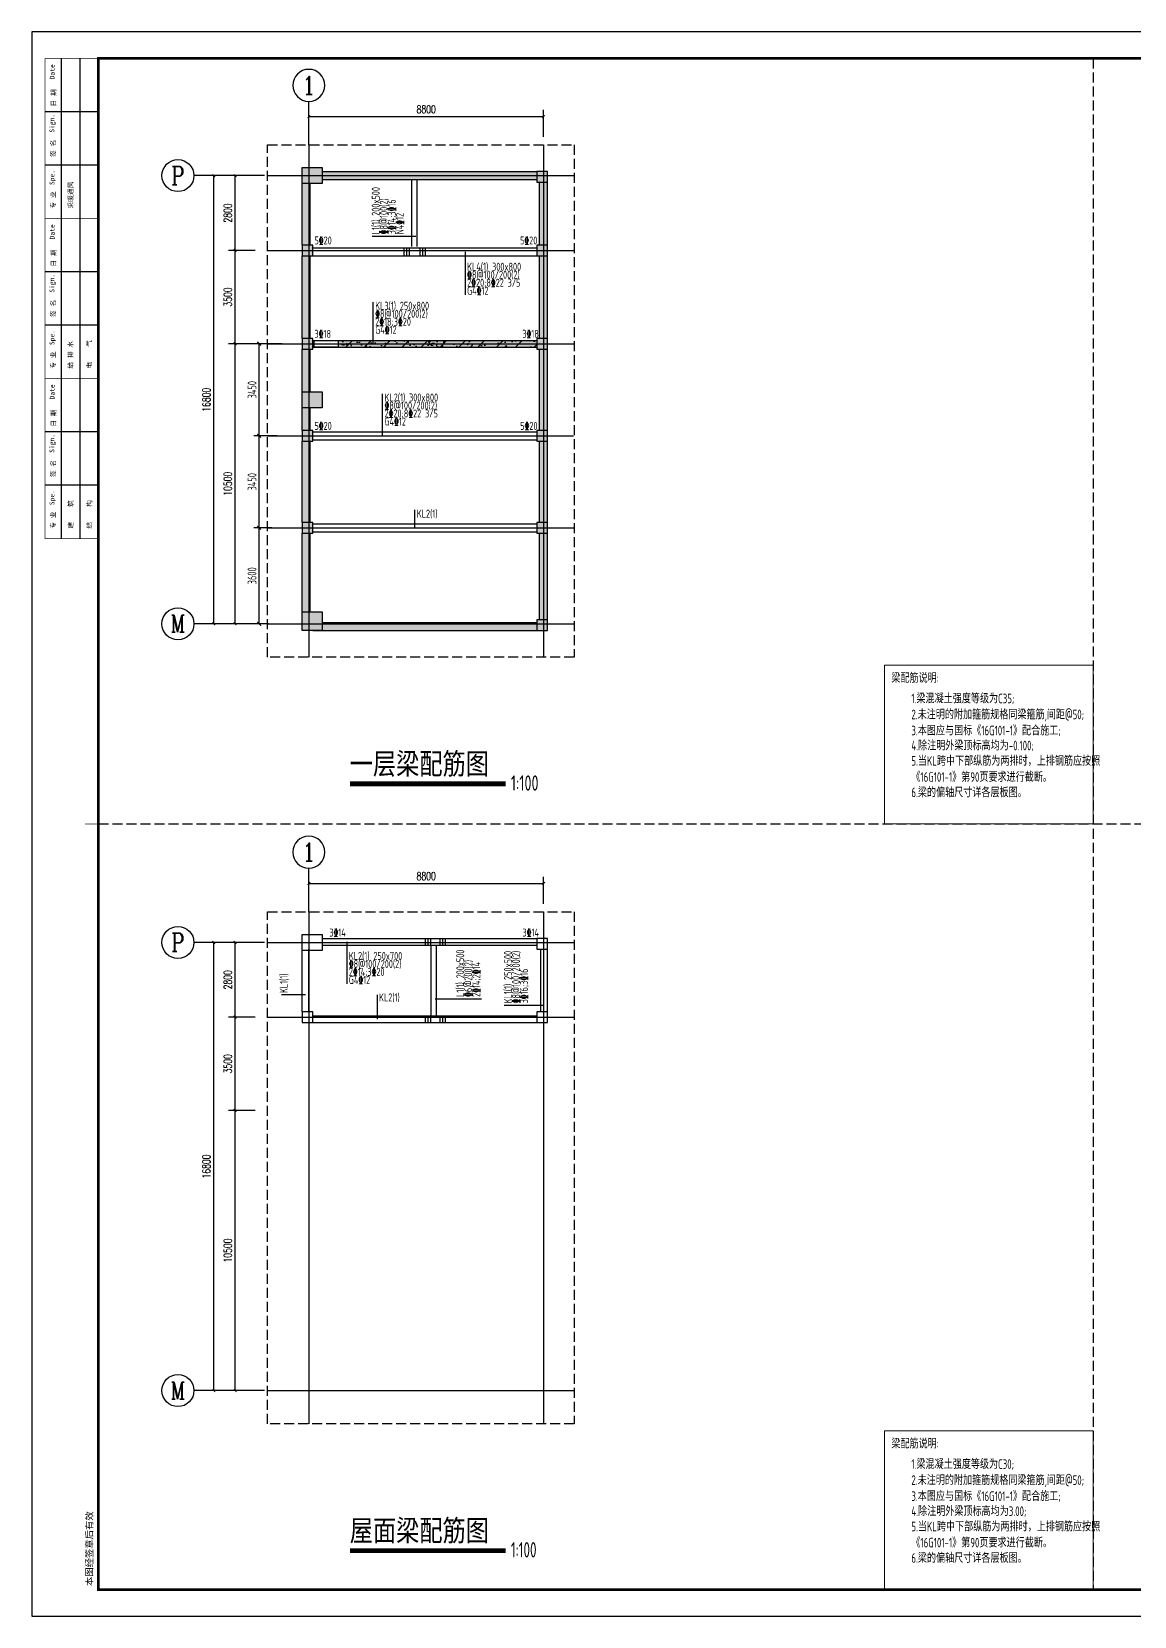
# Model space of a CAD drawing. Extents: x 899043 to 2598688, y -137197 to 211789.
# Drawn here: x 2467219 to 2508562, y 68935 to 128335 of the extents above; entities that cross this region are included whole.
import ezdxf
from ezdxf.enums import TextEntityAlignment as Align

# ---------------------------------------------------------------- set-up
doc = ezdxf.new("R2010")
doc.units = 0
doc.header["$LTSCALE"] = 1500
doc.header["$MEASUREMENT"] = 0
for name, pattern in [('3', [500, 300, -200]), ('7', [120.000008, -30.000002, 60.000004, -30.000002]), ('ACAD_ISO02W100', [15, 12, -3]), ('DASH', [0.35, 0.25, -0.1])]:
    doc.linetypes.add(name, pattern=pattern)
for name, color, linetype in [('00-tk', 151, 'Continuous'), ('AXIS', 3, 'Continuous'), ('AXIS_TEXT', 7, 'Continuous'), ('BASE', 7, 'Continuous'), ('DIM', 3, 'Continuous'), ('DOTE', 1, 'Continuous'), ('HATCH', 254, 'Continuous'), ('PUB_TEXT', 7, 'Continuous'), ('TEXT', 7, 'Continuous'), ('WELD_TEXT', 7, 'Continuous'), ('柱', 255, 'Continuous'), ('柱虚线', 54, '7'), ('梁', 4, 'Continuous'), ('梁虚线', 134, '3'), ('梁集中标注', 2, 'Continuous'), ('砼墙', 3, 'Continuous')]:
    doc.layers.add(name, color=color, linetype=linetype)
for name, color, linetype, lineweight in [('10', 7, 'Continuous', 35), ('梁原位标注', 7, 'Continuous', 25), ('梁集中标注竖向', 2, 'Continuous', 25), ('次梁箍筋', 1, 'Continuous', 40), ('虚线', 1, 'ACAD_ISO02W100', 13)]:
    doc.layers.add(name, color=color, linetype=linetype, lineweight=lineweight)
doc.styles.add('_TCH_AXIS', font='COMPLEX', dxfattribs={"bigfont": 'GBCBIG'})
doc.styles.add('_TCH_DIM_T3', font='SIMPLEX', dxfattribs={"width": 0.705882, "bigfont": 'GBCBIG'})
doc.styles.add('COMPLEX', font='COMPLEX')
doc.styles.add('DS6HT', font='simhei.ttf', dxfattribs={"width": 0.8})
doc.styles.add('H330', font='Tssdeng.shx', dxfattribs={"width": 0.65, "height": 330, "bigfont": 'tssdchn.shx'})
doc.styles.add('H450', font='Tssdeng.shx', dxfattribs={"width": 0.65, "height": 500, "bigfont": 'tssdchn.shx'})
doc.styles.add('TSSD_Dimension', font='Tssdeng.shx', dxfattribs={"width": 0.7, "bigfont": 'hztxt.shx'})
doc.styles.add('仿宋体', font='', dxfattribs={"width": 0.8})
doc.styles.get('仿宋体').set_extended_font_data('SimSun')
doc.dimstyles.new('_TCH_ARCH&&100', dxfattribs={"dimtxt": 297.5, "dimasz": 100, "dimexe": 250, "dimexo": 300, "dimgap": 126.25, "dimtad": 1, "dimdec": 0, "dimzin": 0, "dimdsep": 46, "dimtxsty": '_TCH_DIM_T3', "dimblk": 'ARCHTICK', "dimcen": 0.09, "dimclrt": 7, "dimazin": 2, "dimtfac": 1, "dimtdec": 0, "dimtix": 1, "dimtmove": 2, "dimatfit": 3, "dimfxl": 0, "dimtolj": 1, "dimtzin": 0, "dimarcsym": 0})
doc.dimstyles.new('H100', dxfattribs={"dimscale": 100, "dimtxt": 3.3, "dimasz": 0.01, "dimexe": 2, "dimexo": 1, "dimgap": 1, "dimtad": 1, "dimdec": 0, "dimrnd": 1, "dimzin": 0, "dimdsep": 46, "dimtxsty": 'H330', "dimblk1": 'YGDIM', "dimblk2": 'YGDIM', "dimsah": 1, "dimcen": -2, "dimdle": 1, "dimclrt": 7, "dimadec": 0, "dimazin": 0, "dimtfac": 1, "dimtdec": 0, "dimtix": 1, "dimtmove": 2, "dimatfit": 3, "dimldrblk": 'YGDIM', "dimfxl": 0, "dimtvp": 1, "dimtolj": 1, "dimtzin": 0, "dimlwe": 25, "dimarcsym": 0})

# ---------------------------------------------------------------- blocks, each defined once
blk = doc.blocks.new('YGDIM')
at = {"color": 0, "linetype": 'ByBlock', "const_width": 50}
blk.add_lwpolyline([(-70, -70), (70, 70)], dxfattribs=at)
blk = doc.blocks.new('*D1998')
at = {"layer": 'Defpoints', "color": 0, "linetype": 'Continuous', "ltscale": 50}
for p in [(2475746, 109739), (2476320, 109739), (2476203, 106139)]:
    blk.add_point(p, dxfattribs=at)
at = {"layer": 'DIM', "color": 0, "linetype": 'Continuous', "lineweight": 25, "ltscale": 50}
for p, q in [((2476220, 109739), (2475546, 109739)), ((2476103, 106139), (2475546, 106139))]:
    blk.add_line(p, q, dxfattribs=at)
at = {"layer": 'DIM', "color": 0, "linetype": 'Continuous', "lineweight": -2, "ltscale": 50}
blk.add_line((2475746, 106140), (2475746, 109738), dxfattribs=at)
for p, rotation in [((2475746, 109739), 90), ((2475746, 106139), 270)]:
    blk.add_blockref('YGDIM', p, dxfattribs=dict(at, rotation=rotation))
at = {"layer": 'DIM', "color": 7, "linetype": 'Continuous', "ltscale": 50, "insert": (2475481, 107939), "char_height": 330, "attachment_point": 5, "rotation": 90, "style": 'H330'}
blk.add_mtext('\\A1;3600', dxfattribs=at)
blk = doc.blocks.new('*D1999')
at = {"layer": 'Defpoints', "color": 0, "linetype": 'Continuous', "ltscale": 50}
for p in [(2475746, 113189), (2476525, 113189), (2476320, 109739)]:
    blk.add_point(p, dxfattribs=at)
at = {"layer": 'DIM', "color": 0, "linetype": 'Continuous', "lineweight": 25, "ltscale": 50}
for p, q in [((2476425, 113189), (2475546, 113189)), ((2476220, 109739), (2475546, 109739))]:
    blk.add_line(p, q, dxfattribs=at)
at = {"layer": 'DIM', "color": 0, "linetype": 'Continuous', "lineweight": -2, "ltscale": 50}
blk.add_line((2475746, 109740), (2475746, 113188), dxfattribs=at)
for p, rotation in [((2475746, 113189), 90), ((2475746, 109739), 270)]:
    blk.add_blockref('YGDIM', p, dxfattribs=dict(at, rotation=rotation))
at = {"layer": 'DIM', "color": 7, "linetype": 'Continuous', "ltscale": 50, "insert": (2475481, 111464), "char_height": 330, "attachment_point": 5, "rotation": 90, "style": 'H330'}
blk.add_mtext('\\A1;3450', dxfattribs=at)
blk = doc.blocks.new('*D2000')
at = {"layer": 'Defpoints', "color": 0, "linetype": 'Continuous', "ltscale": 50}
for p in [(2475746, 116639), (2476709, 116639), (2476525, 113189)]:
    blk.add_point(p, dxfattribs=at)
at = {"layer": 'DIM', "color": 0, "linetype": 'Continuous', "lineweight": 25, "ltscale": 50}
for p, q in [((2476609, 116639), (2475546, 116639)), ((2476425, 113189), (2475546, 113189))]:
    blk.add_line(p, q, dxfattribs=at)
at = {"layer": 'DIM', "color": 0, "linetype": 'Continuous', "lineweight": -2, "ltscale": 50}
blk.add_line((2475746, 113190), (2475746, 116638), dxfattribs=at)
for p, rotation in [((2475746, 116639), 90), ((2475746, 113189), 270)]:
    blk.add_blockref('YGDIM', p, dxfattribs=dict(at, rotation=rotation))
at = {"layer": 'DIM', "color": 7, "linetype": 'Continuous', "ltscale": 50, "insert": (2475481, 114914), "char_height": 330, "attachment_point": 5, "rotation": 90, "style": 'H330'}
blk.add_mtext('\\A1;3450', dxfattribs=at)
blk = doc.blocks.new('_ArchTick')
at = {"color": 0, "linetype": 'ByBlock', "const_width": 0.4}
blk.add_lwpolyline([(-0.5, -0.5), (0.5, 0.5)], dxfattribs=at)
blk = doc.blocks.new('*D1943')
at = {"layer": 'AXIS', "color": 0, "lineweight": -2}
for p, q in [((2477611, 124389), (2477611, 125401)), ((2486411, 124389), (2486411, 125401)), ((2477611, 125151), (2486411, 125151))]:
    blk.add_line(p, q, dxfattribs=at)
at = {"layer": 'Defpoints', "color": 0}
for p in [(2486411, 125151), (2477611, 124089), (2486411, 124089)]:
    blk.add_point(p, dxfattribs=at)
at = {"layer": 'AXIS', "color": 0, "lineweight": -2, "xscale": 100, "yscale": 100, "zscale": 100, "rotation": 180}
blk.add_blockref('_ArchTick', (2477611, 125151), dxfattribs=at)
at = {"layer": 'AXIS', "color": 0, "lineweight": -2, "xscale": 100, "yscale": 100, "zscale": 100}
blk.add_blockref('_ArchTick', (2486411, 125151), dxfattribs=at)
at = {"layer": 'AXIS', "color": 7, "insert": (2482011, 125426), "char_height": 297.5, "attachment_point": 5, "style": '_TCH_DIM_T3'}
blk.add_mtext('\\A1;8800', dxfattribs=at)
blk = doc.blocks.new('_AXISO')
blk.add_circle((0, 0), 0.5)
at = {"layer": 'AXIS_TEXT', "style": 'COMPLEX', "width": 1.041667}
blk.add_attdef('A', text='', height=0.56, dxfattribs=at).set_placement((-0.25, -0.28), (0.25, -0.28), align=Align.FIT)
blk = doc.blocks.new('*D1944')
at = {"layer": 'AXIS', "color": 0, "lineweight": -2}
for p, q in [((2475761, 122939), (2473795, 122939)), ((2474045, 106139), (2474045, 122939)), ((2475761, 106139), (2473795, 106139))]:
    blk.add_line(p, q, dxfattribs=at)
at = {"layer": 'Defpoints', "color": 0}
for p in [(2474045, 122939), (2476061, 122939), (2476061, 106139)]:
    blk.add_point(p, dxfattribs=at)
at = {"layer": 'AXIS', "color": 0, "lineweight": -2, "xscale": 100, "yscale": 100, "zscale": 100}
for p, rotation in [((2474045, 122939), 90), ((2474045, 106139), 270)]:
    blk.add_blockref('_ArchTick', p, dxfattribs=dict(at, rotation=rotation))
at = {"layer": 'AXIS', "color": 7, "insert": (2473770, 114539), "char_height": 297.5, "attachment_point": 5, "rotation": 90, "style": '_TCH_DIM_T3'}
blk.add_mtext('\\A1;16800', dxfattribs=at)
blk = doc.blocks.new('*D1945')
at = {"layer": 'AXIS', "color": 0, "lineweight": -2}
for p, q in [((2475604, 116639), (2474595, 116639)), ((2474845, 106138), (2474845, 116639)), ((2475604, 106138), (2474595, 106138))]:
    blk.add_line(p, q, dxfattribs=at)
at = {"layer": 'Defpoints', "color": 0}
for p in [(2474845, 116639), (2475904, 116639), (2475904, 106138)]:
    blk.add_point(p, dxfattribs=at)
at = {"layer": 'AXIS', "color": 0, "lineweight": -2, "xscale": 100, "yscale": 100, "zscale": 100}
for p, rotation in [((2474845, 116639), 90), ((2474845, 106138), 270)]:
    blk.add_blockref('_ArchTick', p, dxfattribs=dict(at, rotation=rotation))
at = {"layer": 'AXIS', "color": 7, "insert": (2474570, 111389), "char_height": 297.5, "attachment_point": 5, "rotation": 90, "style": '_TCH_DIM_T3'}
blk.add_mtext('\\A1;10500', dxfattribs=at)
blk = doc.blocks.new('*D1946')
at = {"layer": 'AXIS', "color": 0, "lineweight": -2}
for p, q in [((2475604, 120139), (2474595, 120139)), ((2474845, 116639), (2474845, 120139)), ((2475604, 116639), (2474595, 116639))]:
    blk.add_line(p, q, dxfattribs=at)
at = {"layer": 'Defpoints', "color": 0}
for p in [(2474845, 120139), (2475904, 120139), (2475904, 116639)]:
    blk.add_point(p, dxfattribs=at)
at = {"layer": 'AXIS', "color": 0, "lineweight": -2, "xscale": 100, "yscale": 100, "zscale": 100}
for p, rotation in [((2474845, 120139), 90), ((2474845, 116639), 270)]:
    blk.add_blockref('_ArchTick', p, dxfattribs=dict(at, rotation=rotation))
at = {"layer": 'AXIS', "color": 7, "insert": (2474570, 118389), "char_height": 297.5, "attachment_point": 5, "rotation": 90, "style": '_TCH_DIM_T3'}
blk.add_mtext('\\A1;3500', dxfattribs=at)
blk = doc.blocks.new('*D1947')
at = {"layer": 'AXIS', "color": 0, "lineweight": -2}
for p, q in [((2475604, 122939), (2474595, 122939)), ((2474845, 120139), (2474845, 122939)), ((2475604, 120139), (2474595, 120139))]:
    blk.add_line(p, q, dxfattribs=at)
at = {"layer": 'Defpoints', "color": 0}
for p in [(2474845, 122939), (2475904, 122939), (2475904, 120139)]:
    blk.add_point(p, dxfattribs=at)
at = {"layer": 'AXIS', "color": 0, "lineweight": -2, "xscale": 100, "yscale": 100, "zscale": 100}
for p, rotation in [((2474845, 122939), 90), ((2474845, 120139), 270)]:
    blk.add_blockref('_ArchTick', p, dxfattribs=dict(at, rotation=rotation))
at = {"layer": 'AXIS', "color": 7, "insert": (2474570, 121539), "char_height": 297.5, "attachment_point": 5, "rotation": 90, "style": '_TCH_DIM_T3'}
blk.add_mtext('\\A1;2800', dxfattribs=at)
blk = doc.blocks.new('*D1948')
at = {"layer": 'AXIS', "color": 0, "lineweight": -2}
for p, q in [((2477611, 95646), (2477611, 96658)), ((2477611, 96408), (2486411, 96408)), ((2486411, 95646), (2486411, 96658))]:
    blk.add_line(p, q, dxfattribs=at)
at = {"layer": 'Defpoints', "color": 0}
for p in [(2486411, 96408), (2477611, 95346), (2486411, 95346)]:
    blk.add_point(p, dxfattribs=at)
at = {"layer": 'AXIS', "color": 0, "lineweight": -2, "xscale": 100, "yscale": 100, "zscale": 100, "rotation": 180}
blk.add_blockref('_ArchTick', (2477611, 96408), dxfattribs=at)
at = {"layer": 'AXIS', "color": 0, "lineweight": -2, "xscale": 100, "yscale": 100, "zscale": 100}
blk.add_blockref('_ArchTick', (2486411, 96408), dxfattribs=at)
at = {"layer": 'AXIS', "color": 7, "insert": (2482011, 96683), "char_height": 297.5, "attachment_point": 5, "style": '_TCH_DIM_T3'}
blk.add_mtext('\\A1;8800', dxfattribs=at)
blk = doc.blocks.new('*D1949')
at = {"layer": 'AXIS', "color": 0, "lineweight": -2}
for p, q in [((2475761, 94196), (2473795, 94196)), ((2474045, 77396), (2474045, 94196)), ((2475761, 77396), (2473795, 77396))]:
    blk.add_line(p, q, dxfattribs=at)
at = {"layer": 'Defpoints', "color": 0}
for p in [(2474045, 94196), (2476061, 94196), (2476061, 77396)]:
    blk.add_point(p, dxfattribs=at)
at = {"layer": 'AXIS', "color": 0, "lineweight": -2, "xscale": 100, "yscale": 100, "zscale": 100}
for p, rotation in [((2474045, 94196), 90), ((2474045, 77396), 270)]:
    blk.add_blockref('_ArchTick', p, dxfattribs=dict(at, rotation=rotation))
at = {"layer": 'AXIS', "color": 7, "insert": (2473770, 85796), "char_height": 297.5, "attachment_point": 5, "rotation": 90, "style": '_TCH_DIM_T3'}
blk.add_mtext('\\A1;16800', dxfattribs=at)
blk = doc.blocks.new('*D1950')
at = {"layer": 'AXIS', "color": 0, "lineweight": -2}
for p, q in [((2475604, 87896), (2474595, 87896)), ((2474845, 77396), (2474845, 87896)), ((2475604, 77396), (2474595, 77396))]:
    blk.add_line(p, q, dxfattribs=at)
at = {"layer": 'Defpoints', "color": 0}
for p in [(2474845, 87896), (2475904, 87896), (2475904, 77396)]:
    blk.add_point(p, dxfattribs=at)
at = {"layer": 'AXIS', "color": 0, "lineweight": -2, "xscale": 100, "yscale": 100, "zscale": 100}
for p, rotation in [((2474845, 87896), 90), ((2474845, 77396), 270)]:
    blk.add_blockref('_ArchTick', p, dxfattribs=dict(at, rotation=rotation))
at = {"layer": 'AXIS', "color": 7, "insert": (2474570, 82646), "char_height": 297.5, "attachment_point": 5, "rotation": 90, "style": '_TCH_DIM_T3'}
blk.add_mtext('\\A1;10500', dxfattribs=at)
blk = doc.blocks.new('*D1951')
at = {"layer": 'AXIS', "color": 0, "lineweight": -2}
for p, q in [((2475604, 91396), (2474595, 91396)), ((2474845, 87896), (2474845, 91396)), ((2475604, 87896), (2474595, 87896))]:
    blk.add_line(p, q, dxfattribs=at)
at = {"layer": 'Defpoints', "color": 0}
for p in [(2474845, 91396), (2475904, 91396), (2475904, 87896)]:
    blk.add_point(p, dxfattribs=at)
at = {"layer": 'AXIS', "color": 0, "lineweight": -2, "xscale": 100, "yscale": 100, "zscale": 100}
for p, rotation in [((2474845, 91396), 90), ((2474845, 87896), 270)]:
    blk.add_blockref('_ArchTick', p, dxfattribs=dict(at, rotation=rotation))
at = {"layer": 'AXIS', "color": 7, "insert": (2474570, 89646), "char_height": 297.5, "attachment_point": 5, "rotation": 90, "style": '_TCH_DIM_T3'}
blk.add_mtext('\\A1;3500', dxfattribs=at)
blk = doc.blocks.new('*D1952')
at = {"layer": 'AXIS', "color": 0, "lineweight": -2}
for p, q in [((2475604, 94196), (2474595, 94196)), ((2474845, 91396), (2474845, 94196)), ((2475604, 91396), (2474595, 91396))]:
    blk.add_line(p, q, dxfattribs=at)
at = {"layer": 'Defpoints', "color": 0}
for p in [(2474845, 94196), (2475904, 94196), (2475904, 91396)]:
    blk.add_point(p, dxfattribs=at)
at = {"layer": 'AXIS', "color": 0, "lineweight": -2, "xscale": 100, "yscale": 100, "zscale": 100}
for p, rotation in [((2474845, 94196), 90), ((2474845, 91396), 270)]:
    blk.add_blockref('_ArchTick', p, dxfattribs=dict(at, rotation=rotation))
at = {"layer": 'AXIS', "color": 7, "insert": (2474570, 92796), "char_height": 297.5, "attachment_point": 5, "rotation": 90, "style": '_TCH_DIM_T3'}
blk.add_mtext('\\A1;2800', dxfattribs=at)
blk = doc.blocks.new('会签')
at = {"layer": '00-tk'}
for p, q in [((-1400, 24000), (-1400, 6000)), ((-700, 24000), (-700, 6000)), ((0, 22000), (-2000, 22000)), ((0, 20000), (-2000, 20000)), ((0, 16000), (-2000, 16000)), ((0, 14000), (-2000, 14000)), ((0, 10000), (-2000, 10000)), ((0, 8000), (-2000, 8000))]:
    blk.add_line(p, q, dxfattribs=at)
at = {"layer": '00-tk', "const_width": 24.7}
for points in [[(0, 6000), (-2000, 6000), (-2000, 24000)], [(0, 24000), (-2000, 24000)], [(0, 18000), (-2000, 18000)], [(0, 12000), (-2000, 12000)]]:
    blk.add_lwpolyline(points, dxfattribs=at)
at = {"layer": '00-tk', "style": 'DS6HT'}
for s, p in [('Date', (-1642, 23216)), ('日 期', (-1589, 22196)), ('Sign.', (-1651, 21215)), ('签 名', (-1603, 20306)), ('Spe.', (-1648, 19251)), ('采暖通风', (-948, 18370)), ('专 业', (-1608, 18369)), ('Date', (-1642, 17216)), ('日 期', (-1589, 16196)), ('Sign.', (-1651, 15215)), ('签 名', (-1603, 14306)), ('Spe.', (-1648, 13251)), ('给 排 水', (-956, 12372)), ('电    气', (-251, 12372)), ('专 业', (-1608, 12369)), ('Date', (-1642, 11216)), ('日 期', (-1589, 10196)), ('Sign.', (-1651, 9215)), ('签 名', (-1603, 8306)), ('Spe.', (-1648, 7251)), ('建    筑', (-948, 6372)), ('结    构', (-248, 6374)), ('专 业', (-1608, 6369))]:
    blk.add_text(s, height=180, rotation=90, dxfattribs=at).set_placement(p)
blk = doc.blocks.new('A$C67844AE1')
at = {"layer": '00-tk'}
for p, q in [((126150, 89100), (0, 89100)), ((0, 89100), (0, 0)), ((124650, 87600), (3750, 87600)), ((3750, 87600), (3750, 1500)), ((3750, 1500), (124650, 1500)), ((0, 0), (126150, 0))]:
    blk.add_line(p, q, dxfattribs=at)
at = {"layer": '00-tk', "const_width": 150}
blk.add_lwpolyline([(3750, 87600), (124650, 87600), (124650, 1500), (3750, 1500)], close=True, dxfattribs=at)
at = {"layer": '00-tk', "const_width": 52.5}
blk.add_lwpolyline([(3750, 44550), (3000, 44550)], dxfattribs=at)
at = {"layer": '00-tk', "xscale": 1.5, "yscale": 1.5, "zscale": 1.5}
blk.add_blockref('会签', (3750, 51600), dxfattribs=at)
at = {"layer": '00-tk', "style": 'DS6HT'}
blk.add_text('本图经签章后有效', height=375, rotation=90, dxfattribs=at).set_placement((3434, 1702))

msp = doc.modelspace()

# ---------------------------------------------------------------- hatches: boundary and pattern name
at = {"layer": '10', "linetype": 'ByBlock'}
h = msp.add_hatch(dxfattribs=at)
h.set_pattern_fill('AN31C', color=253, scale=1000, style=0)
h.set_pattern_definition([(45, (1391255.87, -17257.14), (-141.421356, 141.421356), []), (50, (1391255.9, -17257.14), (717.26018, -62.75213), [75, -825]), (355, (1391255.9, -17257.14), (-138.75133, 752.19213), [60, -660]), (100.4514, (1391315.64, -17262.4), (578.5094, 689.43954), [63.7402, -701.1421]), (46.1842, (1391255.9, -17057.1), (1067.24105, -165.519), [112.5, -1237.5]), (96.6356, (1391344.8, -17070.9), (934.6627, 974.1179), [95.6103, -1051.713]), (351.1842, (1391255.9, -17057.1), (934.662, 974.1186), [90, -990]), (21, (1391355.9, -17107.14), (596.90705, -402.6189), [75, -825]), (326, (1391355.9, -17107.14), (243.31533, 725.15005), [60, -660]), (71.4514, (1391405.6, -17140.7), (840.22263, 322.5305), [63.7402, -701.1421]), (37.5, (1391255.87, -17257.14), (12.159855, 332.893854), [0, -652, 0, -670, 0, -662.5]), (7.5, (1391255.87, -17257.14), (263.06954, 394.41171), [0, -382, 0, -637, 0, -252.5]), (327.5, (1391032.87, -17257.14), (533.822436, -22.55487), [0, -250, 0, -780, 0, -1035]), (317.5, (1390932.87, -17257.14), (583.18617, 100.10498), [0, -325, 0, -518, 0, -735])])
h.paths.add_polyline_path([(2478110.5, 123238.9), (2478110.5, 122638.9), (2477360.5, 122638.9), (2477360.5, 123238.9)])
h.paths.add_polyline_path([(2478110.5, 114838.9), (2478110.5, 114238.9), (2477360.5, 114238.9), (2477360.5, 114838.9)])
h.paths.add_polyline_path([(2478110.5, 106588.9), (2478110.5, 105888.9), (2477360.5, 105888.9), (2477360.5, 106588.9)])
at = {"layer": 'HATCH', "linetype": 'Continuous', "ltscale": 50}
h = msp.add_hatch(dxfattribs=at)
h.set_pattern_fill('钢筋混凝土', color=256, scale=50, style=0, pattern_type=2)
h.set_pattern_definition([(45, (-64104392.86, -184125903.4), (-176.7766953, 176.7766953), []), (50, (-64104392.86, -184125903.4), (358.6300913, -31.3760675), [37.5, -412.5]), (355, (-64104392.86, -184125903.4), (-69.3756668, 376.09606685), [30, -330]), (100.4514, (-64104362.97, -184125906), (289.25469086, 344.719771), [31.870095, -350.571056]), (46.1842, (-64104392.86, -184125803.4), (533.6205243, -82.7595072), [56.25, -618.75]), (96.6356, (-64104348.4, -184125810.3), (467.3313528, 487.0589355), [47.805144, -525.8565]), (351.1842, (-64104392.86, -184125803.4), (467.3309726, 487.0593005), [45, -495]), (21, (-64104342.86, -184125828.4), (298.45352606, -201.30944533), [37.5, -412.5]), (326, (-64104342.86, -184125828.4), (121.65766596, 362.5750225), [30, -330]), (71.4514, (-64104318, -184125845.17), (420.1113143, 161.26524835), [31.870095, -350.571056]), (37.5, (-64104392.86, -184125903.39), (6.07992766, 166.446926916), [2.5, -326, 2.5, -335, 2.5, -331.25]), (7.5, (-64104392.86, -184125903.4), (131.53476872, 197.20585594), [2.5, -191, 2.5, -318.5, 2.5, -126.25]), (327.5, (-64104504.36, -184125903.39), (266.91121809, -11.27743587), [2.5, -125, 2.5, -390, 2.5, -517.5]), (317.5, (-64104554.36, -184125903.4), (291.59308467, 50.05249117), [2.5, -162.5, 2.5, -259, 2.5, -367.5])])
h.paths.add_polyline_path([(2478110.5, 105888.9), (2477360.5, 105888.9), (2477360.5, 105888.9), (2477760.5, 105888.9), (2486160.5, 105888.9), (2486560.5, 105888.9), (2486560.5, 123088.9), (2478110.5, 123088.9), (2478110.5, 122638.9), (2477360.5, 122638.9), (2477360.5, 114838.9), (2478110.5, 114838.9), (2478110.5, 114238.9), (2477360.5, 114238.9), (2477360.5, 106588.9), (2478110.5, 106588.9)])
h.paths.add_polyline_path([(2477660.5, 106588.9), (2478110.5, 106588.9), (2478110.5, 106188.9), (2486160.5, 106188.9), (2486160.5, 106288.9), (2486260.5, 106288.9), (2486260.5, 109538.9), (2486160.5, 109538.9), (2486160.5, 109938.9), (2486260.5, 109938.9), (2486260.5, 112988.9), (2486160.5, 112988.9), (2486160.5, 113388.9), (2486260.5, 113388.9), (2486260.5, 116438.9), (2486160.5, 116438.9), (2486160.5, 116513.9), (2478710.5, 116513.9), (2478710.5, 116763.9), (2486160.5, 116763.9), (2486160.5, 116838.9), (2486260.5, 116838.9), (2486260.5, 119938.9), (2486160.5, 119938.9), (2486160.5, 120338.9), (2486260.5, 120338.9), (2486260.5, 122688.9), (2486160.5, 122688.9), (2486160.5, 122788.9), (2478110.5, 122788.9), (2478110.5, 122638.9), (2477660.5, 122638.9), (2477660.5, 120338.9), (2477760.5, 120338.9), (2477760.5, 119938.9), (2477660.5, 119938.9), (2477660.5, 116838.9), (2477760.5, 116838.9), (2477760.5, 116763.9), (2477810.5, 116763.9), (2477810.5, 116513.9), (2477760.5, 116513.9), (2477760.5, 116438.9), (2477660.5, 116438.9), (2477660.5, 114838.9), (2478110.5, 114838.9), (2478110.5, 114238.9), (2477660.5, 114238.9), (2477660.5, 113388.9), (2477760.5, 113388.9), (2477760.5, 112988.9), (2477660.5, 112988.9), (2477660.5, 109938.9), (2477760.5, 109938.9), (2477760.5, 109538.9), (2477660.5, 109538.9)])
h = msp.add_hatch(dxfattribs=at)
h.set_pattern_fill('钢筋混凝土', color=256, scale=100, style=0, pattern_type=2)
h.set_pattern_definition([(45, (-64104392.86, -184125903.4), (-353.5533906, 353.5533906), []), (50, (-64104392.86, -184125903.4), (717.2601826, -62.752135), [75, -825]), (355, (-64104392.86, -184125903.4), (-138.7513336, 752.1921337), [60, -660]), (100.4514, (-64104333.1, -184125908.6), (578.5093817, 689.439542), [63.74019, -701.142112]), (46.1842, (-64104392.9, -184125703.4), (1067.2410486, -165.5190143), [112.5, -1237.5]), (96.6356, (-64104303.9, -184125717.2), (934.6627055, 974.117871), [95.610288, -1051.713]), (351.1842, (-64104392.9, -184125703.4), (934.661945, 974.118601), [90, -990]), (21, (-64104292.86, -184125753.4), (596.9070521, -402.6188907), [75, -825]), (326, (-64104292.86, -184125753.4), (243.315332, 725.150045), [60, -660]), (71.4514, (-64104243.1, -184125786.94), (840.2226286, 322.5304967), [63.74019, -701.142112]), (37.5, (-64104392.86, -184125903.4), (12.15985532, 332.89385383), [5, -652, 5, -670, 5, -662.5]), (7.5, (-64104392.86, -184125903.4), (263.06953744, 394.4117119), [5, -382, 5, -637, 5, -252.5]), (327.5, (-64104615.86, -184125903.4), (533.82243617, -22.55487173), [5, -250, 5, -780, 5, -1035]), (317.5, (-64104715.86, -184125903.4), (583.1861693, 100.1049823), [5, -325, 5, -518, 5, -735])])
h.paths.add_polyline_path([(2486160.5, 116513.9), (2486160.5, 116763.9), (2478710.5, 116763.9), (2478710.5, 116513.9)])

# ---------------------------------------------------------------- linework, layer by layer
at = {"layer": 'AXIS'}
for p, q in [((2477610.5, 124088.9), (2477610.5, 125724.2)), ((2475943.8, 122938.9), (2473302.6, 122938.9)), ((2475943.8, 106138.9), (2473302.6, 106138.9)), ((2477610.5, 95346), (2477610.5, 96981.3)), ((2475943.8, 94196), (2473302.6, 94196)), ((2475943.8, 77396), (2473302.6, 77396))]:
    msp.add_line(p, q, dxfattribs=at)
at = {"layer": 'BASE'}
for points in [[(2478110.5, 123238.9), (2478110.5, 122638.9), (2477360.5, 122638.9), (2477360.5, 123238.9)], [(2478110.5, 114838.9), (2478110.5, 114238.9), (2477360.5, 114238.9), (2477360.5, 114838.9)], [(2478110.5, 106588.9), (2478110.5, 105888.9), (2477360.5, 105888.9), (2477360.5, 106588.9)], [(2478110.5, 94496), (2478110.5, 93896), (2477360.5, 93896), (2477360.5, 94496)]]:
    msp.add_lwpolyline(points, close=True, dxfattribs=at)
at = {"layer": 'DOTE'}
for p, q in [((2477610.5, 124088.9), (2477610.5, 104888.9)), ((2486410.5, 124088.9), (2486410.5, 104888.9)), ((2476060.5, 122938.9), (2487560.5, 122938.9)), ((2476060.5, 120138.9), (2487560.5, 120138.9)), ((2476060.5, 116638.9), (2487560.5, 116638.9)), ((2476060.5, 113188.9), (2487532.9, 113188.9)), ((2476060.5, 109738.9), (2487532.9, 109738.9)), ((2476060.5, 106138.9), (2487560.5, 106138.9)), ((2477610.5, 95346), (2477610.5, 76146)), ((2486410.5, 95346), (2486410.5, 76146)), ((2476060.5, 94196), (2487560.5, 94196)), ((2476060.5, 91396), (2487560.5, 91396)), ((2476060.5, 77396), (2487560.5, 77396))]:
    msp.add_line(p, q, dxfattribs=at)
at = {"layer": 'HATCH', "color": 8, "linetype": 'DASH'}
for p, q in [((2469718.8, 127335.3), (2469718.8, 69935.3)), ((2507018.8, 127335.3), (2507018.8, 69935.3)), ((2469718.8, 98635.3), (2544318.8, 98635.3))]:
    msp.add_line(p, q, dxfattribs=at)
for points in [[(2476060.5, 124088.9), (2487560.5, 124088.9), (2487560.5, 104888.9), (2476060.5, 104888.9)], [(2476060.5, 95346), (2487560.5, 95346), (2487560.5, 76146), (2476060.5, 76146)]]:
    msp.add_lwpolyline(points, close=True, dxfattribs=at)
at = {"layer": 'TEXT', "const_width": 180}
for points in [[(2479150.8, 100141.4), (2484986, 100141.4)], [(2479150.8, 71398.6), (2484986, 71398.6)]]:
    msp.add_lwpolyline(points, dxfattribs=at)
at = {"layer": '柱'}
for p, q in [((2486560.5, 123088.9), (2486160.5, 123088.9)), ((2486560.5, 122688.9), (2486560.5, 123088.9)), ((2486160.5, 122788.9), (2486160.5, 122688.9)), ((2486160.5, 122688.9), (2486260.5, 122688.9)), ((2477360.5, 120338.9), (2477360.5, 119938.9)), ((2477760.5, 120338.9), (2477660.5, 120338.9)), ((2477760.5, 119938.9), (2477760.5, 120338.9)), ((2486260.5, 120338.9), (2486160.5, 120338.9)), ((2486160.5, 120338.9), (2486160.5, 119938.9)), ((2486560.5, 119938.9), (2486560.5, 120338.9)), ((2477660.5, 119938.9), (2477760.5, 119938.9)), ((2486160.5, 119938.9), (2486260.5, 119938.9)), ((2477360.5, 116838.9), (2477360.5, 116438.9)), ((2477760.5, 116838.9), (2477660.5, 116838.9)), ((2477660.5, 116438.9), (2477760.5, 116438.9)), ((2477760.5, 116763.9), (2477760.5, 116838.9)), ((2477760.5, 116438.9), (2477760.5, 116513.9)), ((2486260.5, 116838.9), (2486160.5, 116838.9)), ((2486160.5, 116838.9), (2486160.5, 116763.9)), ((2486160.5, 116513.9), (2486160.5, 116438.9)), ((2486160.5, 116438.9), (2486260.5, 116438.9)), ((2486560.5, 116438.9), (2486560.5, 116838.9)), ((2477360.5, 113388.9), (2477360.5, 112988.9)), ((2477760.5, 113388.9), (2477660.5, 113388.9)), ((2477660.5, 112988.9), (2477760.5, 112988.9)), ((2477760.5, 112988.9), (2477760.5, 113388.9)), ((2486260.5, 113388.9), (2486160.5, 113388.9)), ((2486160.5, 113388.9), (2486160.5, 112988.9)), ((2486160.5, 112988.9), (2486260.5, 112988.9)), ((2486560.5, 112988.9), (2486560.5, 113388.9)), ((2477360.5, 109938.9), (2477360.5, 109538.9)), ((2477760.5, 109938.9), (2477660.5, 109938.9)), ((2477760.5, 109538.9), (2477760.5, 109938.9)), ((2486260.5, 109938.9), (2486160.5, 109938.9)), ((2486160.5, 109938.9), (2486160.5, 109538.9)), ((2486560.5, 109538.9), (2486560.5, 109938.9)), ((2477660.5, 109538.9), (2477760.5, 109538.9)), ((2486160.5, 109538.9), (2486260.5, 109538.9)), ((2486260.5, 106288.9), (2486160.5, 106288.9)), ((2486160.5, 106288.9), (2486160.5, 106188.9)), ((2486160.5, 105888.9), (2486560.5, 105888.9)), ((2486560.5, 105888.9), (2486560.5, 106288.9)), ((2486560.5, 94346), (2486160.5, 94346)), ((2486160.5, 94346), (2486160.5, 93946)), ((2486160.5, 93946), (2486560.5, 93946)), ((2486560.5, 93946), (2486560.5, 94346)), ((2477760.5, 91596), (2477360.5, 91596)), ((2477360.5, 91596), (2477360.5, 91196)), ((2477760.5, 91196), (2477760.5, 91596)), ((2486560.5, 91596), (2486160.5, 91596)), ((2486160.5, 91596), (2486160.5, 91196)), ((2486560.5, 91196), (2486560.5, 91596)), ((2477360.5, 91196), (2477760.5, 91196)), ((2486160.5, 91196), (2486560.5, 91196))]:
    msp.add_line(p, q, dxfattribs=at)
at = {"layer": '柱虚线'}
for p, q in [((2486160.5, 123088.9), (2486160.5, 122788.9)), ((2486260.5, 122688.9), (2486560.5, 122688.9)), ((2477660.5, 120338.9), (2477360.5, 120338.9)), ((2486560.5, 120338.9), (2486260.5, 120338.9)), ((2477360.5, 119938.9), (2477660.5, 119938.9)), ((2486260.5, 119938.9), (2486560.5, 119938.9)), ((2477660.5, 116838.9), (2477360.5, 116838.9)), ((2477360.5, 116438.9), (2477660.5, 116438.9)), ((2477760.5, 116513.9), (2477760.5, 116763.9)), ((2486160.5, 116763.9), (2486160.5, 116513.9)), ((2486560.5, 116838.9), (2486260.5, 116838.9)), ((2486260.5, 116438.9), (2486560.5, 116438.9)), ((2477660.5, 113388.9), (2477360.5, 113388.9)), ((2477360.5, 112988.9), (2477660.5, 112988.9)), ((2486560.5, 113388.9), (2486260.5, 113388.9)), ((2486260.5, 112988.9), (2486560.5, 112988.9)), ((2477660.5, 109938.9), (2477360.5, 109938.9)), ((2486560.5, 109938.9), (2486260.5, 109938.9)), ((2477360.5, 109538.9), (2477660.5, 109538.9)), ((2486260.5, 109538.9), (2486560.5, 109538.9)), ((2486160.5, 106188.9), (2486160.5, 105888.9)), ((2486560.5, 106288.9), (2486260.5, 106288.9))]:
    msp.add_line(p, q, dxfattribs=at)
at = {"layer": '梁'}
for p, q in [((2477360.5, 91596), (2477360.5, 93946)), ((2478110.5, 94346), (2486160.5, 94346)), ((2486560.5, 91596), (2486560.5, 93946)), ((2477760.5, 91196), (2486160.5, 91196))]:
    msp.add_line(p, q, dxfattribs=at)
at = {"layer": '梁虚线'}
for p, q in [((2481470.5, 120288.9), (2481470.5, 122788.9)), ((2481670.5, 120288.9), (2481670.5, 122788.9)), ((2477760.5, 120238.9), (2486160.5, 120238.9)), ((2477760.5, 119938.9), (2486160.5, 119938.9)), ((2477760.5, 116763.9), (2486160.5, 116763.9)), ((2477760.5, 116513.9), (2486160.5, 116513.9)), ((2477760.5, 113338.9), (2486160.5, 113338.9)), ((2477760.5, 113038.9), (2486160.5, 113038.9)), ((2477760.5, 109888.9), (2486160.5, 109888.9)), ((2477760.5, 109588.9), (2486160.5, 109588.9)), ((2477610.5, 91596), (2477610.5, 93946)), ((2478110.5, 94096), (2486160.5, 94096)), ((2482200.5, 91446), (2482200.5, 94096)), ((2482400.5, 91446), (2482400.5, 94096)), ((2486310.5, 91596), (2486310.5, 93946)), ((2477760.5, 91446), (2486160.5, 91446))]:
    msp.add_line(p, q, dxfattribs=at)
at = {"layer": '梁集中标注'}
for p, q in [((2483470.3, 120088.9), (2483470.3, 118475)), ((2480024.1, 116638.9), (2480024.1, 118200.4)), ((2480373.2, 113188.9), (2480373.2, 114761.7)), ((2481582.7, 109738.9), (2481582.7, 110406)), ((2479035.2, 94221), (2479035.2, 92640.5)), ((2480180.5, 91321), (2480180.5, 92227.3))]:
    msp.add_line(p, q, dxfattribs=at)
at = {"layer": '梁集中标注竖向'}
for p, q in [((2481620.5, 120663), (2479981.4, 120663)), ((2477485.5, 92236), (2476579.3, 92236))]:
    msp.add_line(p, q, dxfattribs=at)
at = {"layer": '梁集中标注竖向', "color": 6}
for p, q in [((2482350.5, 92079), (2484083.6, 92079)), ((2486435.5, 91835.8), (2484939.2, 91835.8))]:
    msp.add_line(p, q, dxfattribs=at)
at = {"layer": '次梁箍筋', "const_width": 44.9}
for points in [[(2481179.4, 120238.9), (2481179.4, 119938.9)], [(2481279.4, 120238.9), (2481279.4, 119938.9)], [(2481379.4, 120238.9), (2481379.4, 119938.9)], [(2481779.4, 120238.9), (2481779.4, 119938.9)], [(2481879.4, 120238.9), (2481879.4, 119938.9)], [(2481979.4, 120238.9), (2481979.4, 119938.9)], [(2481975.5, 94346), (2481975.5, 94096)], [(2482075.5, 94346), (2482075.5, 94096)], [(2482175.5, 94346), (2482175.5, 94096)], [(2482525.5, 94346), (2482525.5, 94096)], [(2482625.5, 94346), (2482625.5, 94096)], [(2482725.5, 94346), (2482725.5, 94096)], [(2481975.5, 91446), (2481975.5, 91196)], [(2482075.5, 91446), (2482075.5, 91196)], [(2482175.5, 91446), (2482175.5, 91196)], [(2482525.5, 91446), (2482525.5, 91196)], [(2482625.5, 91446), (2482625.5, 91196)], [(2482725.5, 91446), (2482725.5, 91196)]]:
    msp.add_lwpolyline(points, dxfattribs=at)
at = {"layer": '砼墙'}
for p, q in [((2478110.5, 123088.9), (2486160.5, 123088.9)), ((2477360.5, 120338.9), (2477360.5, 122688.9)), ((2477660.5, 120338.9), (2477660.5, 122638.9)), ((2478110.5, 122788.9), (2486160.5, 122788.9)), ((2486260.5, 120338.9), (2486260.5, 122688.9)), ((2486560.5, 120338.9), (2486560.5, 122688.9)), ((2477360.5, 116838.9), (2477360.5, 119938.9)), ((2477660.5, 116838.9), (2477660.5, 119938.9)), ((2486260.5, 116838.9), (2486260.5, 119938.9)), ((2486560.5, 116838.9), (2486560.5, 119938.9)), ((2477360.5, 113388.9), (2477360.5, 116438.9)), ((2477660.5, 114838.9), (2477660.5, 116438.9)), ((2477760.5, 116763.9), (2486160.5, 116763.9)), ((2477760.5, 116513.9), (2486160.5, 116513.9)), ((2486260.5, 113388.9), (2486260.5, 116438.9)), ((2486560.5, 113388.9), (2486560.5, 116438.9)), ((2477660.5, 113388.9), (2477660.5, 114238.9)), ((2477360.5, 109938.9), (2477360.5, 112988.9)), ((2477660.5, 109938.9), (2477660.5, 112988.9)), ((2486260.5, 109938.9), (2486260.5, 112988.9)), ((2486560.5, 109938.9), (2486560.5, 112988.9)), ((2477360.5, 106288.9), (2477360.5, 109538.9)), ((2477660.5, 106588.9), (2477660.5, 109538.9)), ((2486260.5, 106288.9), (2486260.5, 109538.9)), ((2486560.5, 106288.9), (2486560.5, 109538.9)), ((2477760.5, 105888.9), (2486160.5, 105888.9)), ((2478110.5, 106188.9), (2486160.5, 106188.9))]:
    msp.add_line(p, q, dxfattribs=at)
at = {"layer": '砼墙', "color": 5}
msp.add_lwpolyline([(2477810.5, 116763.9), (2478710.5, 116763.9), (2478710.5, 116513.9), (2477810.5, 116513.9)], close=True, dxfattribs=at)
at = {"layer": '虚线'}
for points in [[(2499198.6, 104583.4), (2507018.8, 104583.4), (2507018.8, 98635.3), (2499198.6, 98635.3)], [(2499198.6, 75883.4), (2507018.8, 75883.4), (2507018.8, 69935.3), (2499198.6, 69935.3)]]:
    msp.add_lwpolyline(points, close=True, dxfattribs=at)

# ---------------------------------------------------------------- block references
at = {"layer": 'AXIS'}
ref = msp.add_blockref('_AXISO', (2477610.5, 126324.2), dxfattribs=dict(at, xscale=-1200, yscale=1200, zscale=1200))
ref.add_attrib('A', '1', dxfattribs={"layer": 'AXIS_TEXT', "height": 683.5, "style": '_TCH_AXIS', "width": 1.666667}).set_placement((2477366.4, 125982.4), (2477854.6, 125982.4), align=Align.FIT)
ref = msp.add_blockref('_AXISO', (2472702.6, 122938.9), dxfattribs=dict(at, xscale=1200, yscale=1200, zscale=1200))
ref.add_attrib('A', 'P', dxfattribs={"layer": 'AXIS_TEXT', "height": 683.5, "style": '_TCH_AXIS', "width": 0.882353}).set_placement((2472458.4, 122597.1), (2472946.7, 122597.1), align=Align.FIT)
ref = msp.add_blockref('_AXISO', (2472702.6, 106138.9), dxfattribs=dict(at, xscale=1200, yscale=1200, zscale=1200))
ref.add_attrib('A', 'M', dxfattribs={"layer": 'AXIS_TEXT', "height": 637.8, "style": '_TCH_AXIS', "width": 0.857143}).set_placement((2472429.2, 105820), (2472975.9, 105820), align=Align.FIT)
ref = msp.add_blockref('_AXISO', (2477610.5, 97581.3), dxfattribs=dict(at, xscale=-1200, yscale=1200, zscale=1200))
ref.add_attrib('A', '1', dxfattribs={"layer": 'AXIS_TEXT', "height": 683.5, "style": '_TCH_AXIS', "width": 1.666667}).set_placement((2477366.4, 97239.6), (2477854.6, 97239.6), align=Align.FIT)
ref = msp.add_blockref('_AXISO', (2472702.6, 94196), dxfattribs=dict(at, xscale=1200, yscale=1200, zscale=1200))
ref.add_attrib('A', 'P', dxfattribs={"layer": 'AXIS_TEXT', "height": 683.5, "style": '_TCH_AXIS', "width": 0.882353}).set_placement((2472458.4, 93854.2), (2472946.7, 93854.2), align=Align.FIT)
ref = msp.add_blockref('_AXISO', (2472702.6, 77396), dxfattribs=dict(at, xscale=1200, yscale=1200, zscale=1200))
ref.add_attrib('A', 'M', dxfattribs={"layer": 'AXIS_TEXT', "height": 637.8, "style": '_TCH_AXIS', "width": 0.857143}).set_placement((2472429.2, 77077.1), (2472975.9, 77077.1), align=Align.FIT)
at = {"layer": 'WELD_TEXT', "linetype": 'ByBlock', "xscale": 0.6666666666278616, "yscale": 0.6666666666715173, "zscale": 0.6666666666666666}
msp.add_blockref('A$C67844AE1', (2467218.8, 68935.3), dxfattribs=at)

# ---------------------------------------------------------------- texts
at = {"layer": 'DIM'}
for style, width, p in [('TSSD_Dimension', 0.7, (2485185.4, 99710.6)), ('H450', 0.65, (2485185.4, 70967.7))]:
    msp.add_text('1:100', height=576, dxfattribs=dict(at, style=style, width=width)).set_placement(p, align=Align.BOTTOM_LEFT)
at = {"layer": 'PUB_TEXT', "style": '仿宋体', "width": 0.8}
for s, p in [('一层梁配筋图', (2479143, 100497.5)), ('屋面梁配筋图', (2479143, 71754.6))]:
    msp.add_text(s, height=797.47, dxfattribs=at).set_placement(p)
at = {"layer": 'TEXT', "style": 'TSSD_Dimension', "width": 0.7}
for s, p in [('梁配筋说明:', (2499453, 103929.1)), ('1.梁混凝土强度等级为C35;', (2500202.2, 103161.2)), ('2.未注明的附加箍筋规格同梁箍筋,间距@50;', (2500202.2, 102560.9)), ('3.本图应与国标《16G101-1》配合施工;', (2500202.2, 101959.1)), ('4.除注明外梁顶标高均为-0.100;', (2500202.2, 101396.2)), ('5.当KL跨中下部纵筋为两排时，上排钢筋应按照 ', (2500202.2, 100819.9)), ('《16G101-1》第90页要求进行截断。', (2500202.2, 100216.6)), ('6.梁的偏轴尺寸详各层板图。', (2500202.2, 99641.3)), ('梁配筋说明:', (2499453, 75229.1)), ('1.梁混凝土强度等级为C30;', (2500202.2, 74461.2)), ('2.未注明的附加箍筋规格同梁箍筋,间距@50;', (2500202.2, 73860.9)), ('3.本图应与国标《16G101-1》配合施工;', (2500202.2, 73259.1)), ('4.除注明外梁顶标高均为3.00;', (2500202.2, 72696.2)), ('5.当KL跨中下部纵筋为两排时，上排钢筋应按照 ', (2500202.2, 72119.9)), ('《16G101-1》第90页要求进行截断。', (2500202.2, 71516.6)), ('6.梁的偏轴尺寸详各层板图。', (2500202.2, 70941.3))]:
    msp.add_text(s, height=360, dxfattribs=at).set_placement(p)
at = {"layer": '梁原位标注', "color": 6, "style": 'TSSD_Dimension', "width": 0.7}
for s, p in [('5%%13220', (2477821.8, 120358.9)), ('5%%13220', (2485529.4, 120358.9)), ('3%%13218', (2477821.8, 116858.9)), ('3%%13218', (2485615.5, 116858.9)), ('5%%13220', (2477821.8, 113408.9)), ('5%%13220', (2485537.3, 113408.9)), ('3%%13214', (2478378.5, 94416)), ('3%%13214', (2485621, 94416))]:
    msp.add_text(s, height=300, dxfattribs=at).set_placement(p)
at = {"layer": '梁集中标注', "color": 6, "style": 'TSSD_Dimension', "width": 0.7}
for s, p in [('KL4(1) 300x800', (2483545.3, 119375)), ('%%1328@100/200(2)', (2483545.3, 119075)), ('2%%13220;8%%13222 3/5', (2483545.3, 118775)), ('KL3(1) 250x800', (2480099.1, 117911.9)), ('G4%%13212', (2483545.3, 118475)), ('2%%13218;3%%13220', (2480099.1, 117311.9)), ('%%1328@100/200(2)', (2480099.1, 117611.9)), ('G4%%13212', (2480099.1, 117011.9)), ('KL2(1) 300x800', (2480448.2, 114473.2)), ('2%%13220;8%%13222 3/5', (2480448.2, 113873.2)), ('%%1328@100/200(2)', (2480448.2, 114173.2)), ('G4%%13212', (2480448.2, 113573.2)), ('KL2(1)', (2481657.7, 110117.5)), ('KL2(1) 250x700', (2479110.2, 93540.5)), ('%%1328@100/200(2)', (2479110.2, 93240.5)), ('2%%13214;3%%13220', (2479110.2, 92940.5)), ('G4%%13212', (2479110.2, 92640.5)), ('KL2(1)', (2480241.8, 91984.8))]:
    msp.add_text(s, height=300, dxfattribs=at).set_placement(p)
at = {"layer": '梁集中标注竖向', "color": 6, "style": 'TSSD_Dimension', "width": 0.7}
for s, p in [('L1(1) 200x500', (2480269.9, 120738)), ('%%1328@100(2)', (2480569.9, 120738)), ('3%%13214;3%%13216', (2480869.9, 120738)), ('N4%%13212', (2481169.9, 120738)), ('L1(1) 200x500', (2483437.4, 92154)), ('%%1326@200(2)', (2483737.4, 92154)), ('2%%13214;2%%13214', (2484037.4, 92154)), ('KL1(1) 250x500', (2485227.7, 91910.8)), ('%%1328@100/200(2)', (2485527.7, 91910.8)), ('KL1(1)', (2476821.8, 92297.3)), ('3%%13216;3%%13216', (2485827.7, 91910.8))]:
    msp.add_text(s, height=300, rotation=90, dxfattribs=at).set_placement(p)

# ---------------------------------------------------------------- dimensions: what is measured, and where the dimension line sits
at = {"layer": 'AXIS'}
for p1, p2, distance, picture, middle in [((2477610.5, 124088.9), (2486410.5, 124088.9), 1062.1, '*D1943', (2482010.5, 125425.9)), ((2476060.5, 106138.9), (2476060.5, 122938.9), 2015.6, '*D1944', (2473769.9, 114538.9)), ((2475903.5, 120138.9), (2475903.5, 122938.9), 1058.7, '*D1947', (2474569.8, 121538.9)), ((2475903.5, 116638.9), (2475903.5, 120138.9), 1058.7, '*D1946', (2474569.8, 118388.9)), ((2475903.509, 106138.385), (2475903.509, 116638.8623), 1058.6725, '*D1945', (2474569.8365, 111388.6237)), ((2477610.5, 95346), (2486410.5, 95346), 1062.1, '*D1948', (2482010.5, 96683.1)), ((2476060.5, 77396), (2476060.5, 94196), 2015.6, '*D1949', (2473769.9, 85796)), ((2475903.5, 91396), (2475903.5, 94196), 1058.7, '*D1952', (2474569.8, 92796)), ((2475903.5, 87896), (2475903.5, 91396), 1058.7, '*D1951', (2474569.8, 89646)), ((2475903.509, 77395.5356), (2475903.509, 87896.0129), 1058.6725, '*D1950', (2474569.8365, 82645.7742))]:
    dim = msp.add_aligned_dim(p1=p1, p2=p2, distance=distance, dimstyle='_TCH_ARCH&&100', dxfattribs=at)
    dim.commit()
    dim.dimension.update_dxf_attribs({"geometry": picture, "text_midpoint": middle})
at = {"layer": 'DIM', "linetype": 'Continuous', "ltscale": 50}
for base, p1, p2, picture, middle in [((2475746, 116638.9), (2476524.8, 113188.9), (2476709.3, 116638.9), '*D2000', (2475481, 114913.9)), ((2475746, 113188.9), (2476319.9, 109738.9), (2476524.8, 113188.9), '*D1999', (2475481, 111463.9)), ((2475746, 109738.9), (2476202.6, 106138.9), (2476319.9, 109738.9), '*D1998', (2475481, 107938.9))]:
    dim = msp.add_linear_dim(base=base, p1=p1, p2=p2, angle=90, dimstyle='H100', dxfattribs=at)
    dim.commit()
    dim.dimension.update_dxf_attribs({"geometry": picture, "text_midpoint": middle})

doc.saveas('drawing.dxf')
